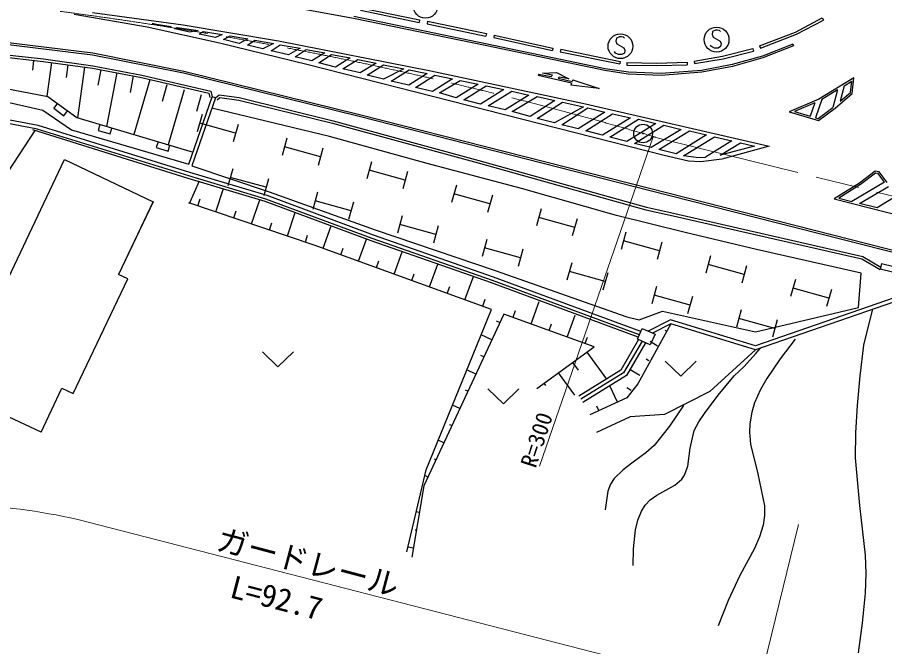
# Model space of a CAD drawing. Units: millimetres, scale not verified. Extents: x 40000 to 680000, y 20000 to 380000.
# Drawn here: x 313622 to 383336, y 264381 to 314985 of the extents above; entities that cross this region are included whole.
import ezdxf
from ezdxf.enums import TextEntityAlignment as Align

# ---------------------------------------------------------------- set-up
doc = ezdxf.new("R2010")
doc.units = ezdxf.units.MM
doc.header["$LTSCALE"] = 1000
doc.linetypes.add('CHAIN', pattern=[18.5, 12, -1.5, 3.5, -1.5])
for name, color, linetype, lineweight in [('M-BGD', 7, 'Continuous', 25), ('M-BGD-EXST', 7, 'Continuous', 25), ('M-BMK', 2, 'CHAIN', 13), ('M-BMK-SRVR', 3, 'Continuous', 25), ('M-STR-HTXT', 7, 'Continuous', 13), ('M-STR-STRC', 7, 'Continuous', 25)]:
    doc.layers.add(name, color=color, linetype=linetype, lineweight=lineweight)
doc.styles.add('ＭＳ ゴシック', font='')
doc.styles.get('ＭＳ ゴシック').set_extended_font_data('MS Gothic')

msp = doc.modelspace()

# ---------------------------------------------------------------- linework, layer by layer
at = {"layer": 'M-BGD'}
for p, q in [((340639, 314895), (331828, 316518)), ((324063, 314183), (318181, 315226)), ((319670, 315376), (326943, 314371)), ((325652, 314219), (324448, 314478)), ((324448, 314478), (325998, 314258)), ((351365, 312685), (340639, 314895)), ((351396, 312832), (340668, 315042)), ((329881, 312908), (324063, 314183)), ((325998, 314258), (325652, 314219)), ((326290, 314074), (326470, 314164)), ((327498, 313803), (326290, 314074)), ((326470, 314164), (328161, 313932)), ((326943, 314371), (334609, 313087)), ((328161, 313932), (327498, 313803)), ((328247, 313642), (328565, 313840)), ((328565, 313840), (330082, 313605)), ((319697, 312094), (311504, 313095)), ((329552, 313352), (328247, 313642)), ((330082, 313605), (329552, 313352)), ((330206, 313198), (330727, 313503)), ((331442, 312892), (330206, 313198)), ((330727, 313503), (332142, 313255)), ((332142, 313255), (331442, 312892)), ((332117, 312748), (332703, 313144)), ((332703, 313144), (334212, 312892)), ((334609, 313087), (346863, 310685)), ((319673, 311946), (311490, 312946)), ((336990, 311178), (329881, 312908)), ((333366, 312443), (332117, 312748)), ((334212, 312892), (333366, 312443)), ((334035, 312296), (334743, 312776)), ((334743, 312776), (336358, 312515)), ((336358, 312515), (335420, 311959)), ((335953, 311807), (336826, 312400)), ((336826, 312400), (338338, 312123)), ((360847, 310709), (351365, 312685)), ((360873, 310857), (351396, 312832)), ((375947, 312827), (373506, 311876)), ((376002, 312687), (373554, 311733)), ((375947, 312827), (376002, 312687)), ((311727, 311893), (315704, 311446)), ((311746, 312093), (315729, 311644)), ((315729, 311644), (319700, 311099)), ((326967, 310491), (319673, 311946)), ((326999, 310638), (319697, 312094)), ((335420, 311959), (334035, 312296)), ((337304, 311489), (335953, 311807)), ((338338, 312123), (337304, 311489)), ((337868, 311325), (338884, 312000)), ((338884, 312000), (340377, 311721)), ((340377, 311721), (339197, 310991)), ((373506, 311876), (371075, 311186)), ((373554, 311733), (371109, 311039)), ((314911, 311521), (314836, 310725)), ((315704, 311446), (319667, 310901)), ((316365, 311355), (315993, 308647)), ((317686, 311174), (317546, 310159)), ((319007, 310992), (318445, 306909)), ((319700, 311099), (323631, 310345)), ((365626, 303873), (336990, 311178)), ((339197, 310991), (337868, 311325)), ((339789, 310836), (341002, 311597)), ((341002, 311597), (342458, 311311)), ((342458, 311311), (341169, 310516)), ((341733, 310345), (343057, 311176)), ((343057, 311176), (344693, 310838)), ((371075, 311186), (368610, 310719)), ((371109, 311039), (368630, 310570)), ((319667, 310901), (323589, 310149)), ((320321, 310776), (320080, 309520)), ((321628, 310525), (320801, 306210)), ((322936, 310275), (322680, 308941)), ((323631, 310345), (329183, 309049)), ((341205, 306973), (326967, 310491)), ((341241, 307118), (326999, 310638)), ((341169, 310516), (339789, 310836)), ((343056, 310015), (341733, 310345)), ((344693, 310838), (343056, 310015)), ((343659, 309861), (345119, 310764)), ((346568, 310467), (345085, 309524)), ((345119, 310764), (346568, 310467)), ((345620, 309355), (347173, 310339)), ((346863, 310685), (359285, 308026)), ((347173, 310339), (348596, 310038)), ((355529, 310424), (355489, 310296)), ((358166, 309695), (355489, 310296)), ((355549, 310426), (356525, 310219)), ((355824, 310506), (356964, 310560)), ((356643, 310326), (355824, 310506)), ((356525, 310219), (356643, 310326)), ((356964, 310560), (357950, 310040)), ((362721, 310428), (360847, 310709)), ((362735, 310577), (360873, 310857)), ((365362, 310321), (362721, 310428)), ((365360, 310471), (362735, 310577)), ((368610, 310719), (365360, 310471)), ((368630, 310570), (365362, 310321)), ((324277, 309948), (322994, 305560)), ((323589, 310149), (329014, 308883)), ((325651, 309547), (325266, 308229)), ((345085, 309524), (343659, 309861)), ((348596, 310038), (346981, 309031)), ((347552, 308928), (349216, 309913)), ((350676, 309616), (348900, 308525)), ((349216, 309913), (350676, 309616)), ((357180, 310181), (357091, 310094)), ((357091, 310094), (358212, 309833)), ((357950, 310040), (357180, 310181)), ((358166, 309695), (358107, 309516)), ((358260, 309970), (358212, 309833)), ((358260, 309970), (360377, 309269)), ((380871, 310133), (378052, 308415)), ((380092, 309483), (380686, 309845)), ((380579, 308940), (380686, 309845)), ((380721, 308865), (380871, 310133)), ((311989, 309413), (316081, 308632)), ((327025, 309145), (325740, 304746)), ((329014, 308883), (329087, 308543)), ((329183, 309049), (329283, 308585)), ((346981, 309031), (345620, 309355)), ((348900, 308525), (347552, 308928)), ((349499, 308364), (351297, 309482)), ((352724, 309180), (350859, 308014)), ((351297, 309482), (352724, 309180)), ((351465, 307866), (353356, 309050)), ((353356, 309050), (354725, 308737)), ((360377, 309269), (358107, 309525)), ((379541, 309147), (378283, 308380)), ((379541, 309147), (379178, 307730)), ((379366, 307683), (380721, 308865)), ((380092, 309483), (379772, 308237)), ((379772, 308237), (380579, 308940)), ((311823, 308390), (315669, 307524)), ((316081, 308632), (318404, 306921)), ((327396, 303171), (329283, 308585)), ((329559, 308503), (327643, 303058)), ((328400, 308743), (328014, 307422)), ((329559, 308503), (329283, 308585)), ((329559, 308503), (329846, 308754)), ((329691, 308352), (329909, 308544)), ((329846, 308754), (331460, 308530)), ((329909, 308544), (331422, 308333)), ((331422, 308333), (338963, 306474)), ((331460, 308530), (339013, 306667)), ((350859, 308014), (349499, 308364)), ((354725, 308737), (352831, 307535)), ((353400, 307402), (355401, 308615)), ((356814, 308296), (354830, 307014)), ((355401, 308615), (356814, 308296)), ((355402, 306863), (357432, 308167)), ((357432, 308167), (359126, 307779)), ((378052, 308415), (375655, 307392)), ((378283, 308380), (377777, 306912)), ((315304, 306277), (308110, 307647)), ((315669, 307524), (317972, 305937)), ((316840, 308073), (316544, 307671)), ((316544, 307671), (317349, 307078)), ((317349, 307078), (317645, 307480)), ((338715, 305408), (329266, 307669)), ((352831, 307535), (351465, 307866)), ((359126, 307779), (356790, 306505)), ((357390, 306352), (359471, 307700)), ((359285, 308026), (374045, 304637)), ((359471, 307700), (360853, 307373)), ((377713, 308107), (376095, 307417)), ((377713, 308107), (377345, 307041)), ((377992, 306847), (379178, 307730)), ((378022, 306682), (379366, 307683)), ((315248, 305982), (308073, 307349)), ((318404, 306921), (327747, 304150)), ((328473, 307167), (328087, 305780)), ((364385, 301065), (341205, 306973)), ((364422, 301210), (341241, 307118)), ((354830, 307014), (353400, 307402)), ((356790, 306505), (355402, 306863)), ((360853, 307373), (358707, 306018)), ((359311, 305853), (361467, 307233)), ((362899, 306914), (360653, 305514)), ((361257, 305355), (363551, 306787)), ((361467, 307233), (362899, 306914)), ((363551, 306787), (364949, 306453)), ((375655, 307392), (378022, 306682)), ((376095, 307417), (377345, 307041)), ((377777, 306912), (377992, 306847)), ((327499, 302517), (315304, 306277)), ((320261, 306371), (320118, 305891)), ((321077, 305607), (321219, 306086)), ((331170, 305670), (328280, 306473)), ((331363, 306364), (330978, 304976)), ((338963, 306474), (350673, 303277)), ((339013, 306667), (350726, 303470)), ((358707, 306018), (357390, 306352)), ((364949, 306453), (362624, 305008)), ((363235, 304849), (365588, 306317)), ((365588, 306317), (366977, 305979)), ((311654, 300693), (315048, 305885)), ((327355, 302038), (314880, 305938)), ((327411, 302230), (315215, 305990)), ((317972, 305937), (327396, 303171)), ((320118, 305891), (321077, 305607)), ((346551, 303231), (338715, 305408)), ((360653, 305514), (359311, 305853)), ((362624, 305008), (361257, 305355)), ((366977, 305979), (364576, 304508)), ((365195, 304359), (367644, 305859)), ((369006, 305525), (366565, 304006)), ((367180, 303859), (369648, 305374)), ((367644, 305859), (369006, 305525)), ((369648, 305374), (371061, 305045)), ((324932, 304985), (324790, 304506)), ((325749, 304221), (325891, 304701)), ((335286, 305274), (334900, 303886)), ((364576, 304508), (363235, 304849)), ((371061, 305045), (368932, 303734)), ((370104, 303915), (371754, 304895)), ((371754, 304895), (372869, 304634)), ((324790, 304506), (325749, 304221)), ((337983, 303777), (335093, 304580)), ((338176, 304471), (337791, 303083)), ((366565, 304006), (365195, 304359)), ((372869, 304634), (370104, 303915)), ((374045, 304637), (370252, 303577)), ((312200, 292560), (317420, 303543)), ((317420, 303543), (324538, 300159)), ((342099, 303380), (341713, 301993)), ((350673, 303277), (364151, 299519)), ((350726, 303470), (364200, 299713)), ((367575, 303413), (365626, 303873)), ((368181, 303706), (367180, 303859)), ((368549, 303354), (367575, 303413)), ((368181, 303706), (368932, 303734)), ((370252, 303577), (368549, 303354)), ((327643, 303058), (333874, 300941)), ((330933, 302814), (330547, 301426)), ((344796, 301884), (341906, 302687)), ((344989, 302577), (344604, 301190)), ((354147, 301223), (346551, 303231)), ((382570, 302623), (381308, 301656)), ((382890, 302552), (382570, 302623)), ((333538, 300185), (327355, 302038)), ((333601, 300374), (327413, 302230)), ((333697, 300659), (327499, 302517)), ((333630, 301317), (330740, 302120)), ((333823, 302011), (333438, 300623)), ((382606, 302462), (381394, 301532)), ((382804, 302418), (382606, 302462)), ((383325, 301732), (382804, 302418)), ((383542, 301694), (382890, 302552)), ((327460, 300004), (328252, 301835)), ((329570, 299351), (330203, 301226)), ((348911, 301487), (348526, 300100)), ((361784, 299062), (354147, 301223)), ((402272, 291576), (364422, 301210)), ((381308, 301656), (379284, 300395)), ((381394, 301532), (379661, 300453)), ((383325, 301732), (380706, 300187)), ((381325, 300029), (383640, 301395)), ((342242, 297482), (333697, 300659)), ((333874, 300941), (342378, 297886)), ((337746, 300921), (337360, 299533)), ((351609, 299990), (348719, 300794)), ((351802, 300684), (351416, 299297)), ((402235, 291430), (364385, 301065)), ((384408, 300674), (382734, 299670)), ((324538, 300159), (321754, 294302)), ((324543, 300170), (321757, 294300)), ((337492, 296676), (327409, 300081)), ((328129, 299838), (328316, 300390)), ((332450, 298378), (333106, 300319)), ((342073, 297012), (333538, 300185)), ((342141, 297200), (333601, 300374)), ((340443, 299424), (337553, 300227)), ((340636, 300117), (340250, 298730)), ((379284, 300395), (402858, 294384)), ((379661, 300453), (380706, 300187)), ((382734, 299670), (381325, 300029)), ((331010, 298865), (331203, 299437)), ((335331, 297406), (335965, 299282)), ((355724, 299594), (355339, 298207)), ((364151, 299519), (366087, 299086)), ((364200, 299713), (366131, 299281)), ((366087, 299086), (381514, 295565)), ((366131, 299281), (381588, 295753)), ((333891, 297892), (334085, 298468)), ((344558, 299027), (344173, 297640)), ((358422, 298097), (355532, 298900)), ((358615, 298791), (358229, 297403)), ((367303, 297678), (361784, 299062)), ((338204, 296417), (338856, 298208)), ((342378, 297886), (352029, 294639)), ((347256, 297530), (344366, 298334)), ((347449, 298224), (347063, 296837)), ((362537, 297701), (362152, 296313)), ((336772, 296919), (336957, 297469)), ((341053, 295380), (341698, 297151)), ((351738, 293626), (342073, 297012)), ((351806, 293815), (342141, 297200)), ((351907, 294097), (342242, 297482)), ((351371, 297134), (350986, 295747)), ((365235, 296204), (362345, 297007)), ((373045, 296315), (367303, 297678)), ((351738, 291491), (337492, 296676)), ((339629, 295898), (339823, 296433)), ((354069, 295637), (351179, 296440)), ((354262, 296331), (353876, 294943)), ((365428, 296897), (365042, 295510)), ((381450, 294416), (373045, 296315)), ((343903, 294343), (344557, 296142)), ((369350, 295807), (368965, 294420)), ((381588, 295753), (383017, 294910)), ((342478, 294861), (342673, 295396)), ((346752, 293305), (347419, 295139)), ((358184, 295241), (357799, 293853)), ((372048, 294311), (369157, 295114)), ((372241, 295004), (371855, 293617)), ((381514, 295565), (382969, 294706)), ((383085, 295195), (382969, 294706)), ((383081, 295196), (396343, 291938)), ((322494, 293949), (321757, 294300)), ((345327, 293824), (345526, 294369)), ((352029, 294639), (362619, 290900)), ((360882, 293744), (357991, 294547)), ((361075, 294438), (360689, 293050)), ((381223, 291649), (381450, 294416)), ((382973, 294759), (395209, 291753)), ((318108, 284739), (322494, 293949)), ((318108, 284739), (322494, 293949)), ((349601, 292268), (350281, 294137)), ((363537, 289266), (351738, 293626)), ((363619, 289449), (351806, 293815)), ((363742, 289724), (351907, 294097)), ((376163, 293914), (375778, 292527)), ((348177, 292787), (348379, 293342)), ((364997, 293348), (364612, 291960)), ((378861, 292417), (375970, 293221)), ((379054, 293111), (378668, 291724)), ((351026, 291750), (351232, 292316)), ((354912, 290335), (355573, 292149)), ((367695, 291851), (364804, 292654)), ((367888, 292544), (367502, 291157)), ((384107, 292424), (372948, 288577)), ((384129, 292114), (372953, 288262)), ((346475, 278587), (351738, 291491)), ((353463, 290863), (353664, 291415)), ((371810, 291454), (371424, 290067)), ((372954, 289700), (381223, 291649)), ((352738, 291127), (346300, 277327)), ((359986, 288489), (352738, 291127)), ((357812, 289280), (358452, 291039)), ((362619, 290900), (363600, 290654)), ((363600, 290654), (365489, 291366)), ((365489, 291366), (372954, 289700)), ((374508, 289957), (371617, 290761)), ((352416, 290437), (352137, 290567)), ((356362, 289808), (356557, 290344)), ((366143, 290337), (363505, 285521)), ((366114, 290659), (364321, 289749)), ((366143, 290337), (364674, 289592)), ((372948, 288577), (366114, 290659)), ((372953, 288262), (366143, 290337)), ((374700, 290651), (374315, 289264)), ((351772, 289057), (350910, 289459)), ((363466, 289107), (363848, 289961)), ((363848, 289961), (364881, 289499)), ((364881, 289499), (364500, 288646)), ((365788, 289742), (365703, 289793)), ((359261, 288752), (359450, 289272)), ((363558, 289067), (362135, 286615)), ((363833, 288943), (362356, 286399)), ((364109, 288820), (362578, 286183)), ((364500, 288646), (363466, 289107)), ((365080, 288554), (364475, 288915)), ((333316, 288081), (334566, 286881)), ((334566, 286881), (335816, 288081)), ((355371, 285140), (359986, 288489)), ((359409, 288070), (360981, 285904)), ((372953, 288262), (369295, 284902)), ((351128, 287677), (350890, 287788)), ((358255, 287233), (358708, 286609)), ((364371, 287366), (364165, 287489)), ((365698, 287338), (366948, 286138)), ((366948, 286138), (368198, 287338)), ((350485, 286297), (349758, 286636)), ((362135, 286615), (358760, 284536)), ((363663, 286177), (362893, 286636)), ((357102, 286396), (358405, 284599)), ((362356, 286399), (358917, 284280)), ((362578, 286183), (359074, 284025)), ((315538, 281626), (317196, 285173)), ((317196, 285173), (318108, 284739)), ((355948, 285559), (356078, 285379)), ((361857, 284053), (361253, 285367)), ((363505, 285521), (362600, 284395)), ((362954, 284989), (362601, 285199)), ((315538, 281626), (308742, 284804)), ((349841, 284917), (349643, 285009)), ((351438, 285110), (352688, 283910)), ((352688, 283910), (353938, 285110)), ((369295, 284902), (365650, 283053)), ((349197, 283537), (348607, 283813)), ((362600, 284395), (359627, 283029)), ((360370, 283370), (360214, 283710)), ((365650, 283053), (362893, 282866)), ((362893, 282866), (360170, 281607)), ((348553, 282157), (348397, 282230)), ((347910, 280777), (347455, 280989)), ((347266, 279397), (347150, 279451)), ((344929, 272005), (346475, 278587)), ((346622, 278017), (346369, 278135)), ((346300, 277327), (345344, 271589)), ((346181, 276610), (346132, 276618)), ((345941, 275175), (345684, 275218)), ((345702, 273741), (345597, 273758)), ((345463, 272306), (345017, 272381))]:
    msp.add_line(p, q, dxfattribs=at)
for points in [[(381227, 263893), (381561, 266283), (381793, 268673), (381842, 270266), (381785, 271744), (381336, 275723), (381004, 279572), (381028, 281570), (381165, 283768), (381362, 286158), (381670, 288613), (382382, 291541)], [(376132, 289095), (374943, 287532), (373869, 285954), (373367, 285064), (372887, 283981), (372657, 283246), (372491, 282312), (372464, 281623), (372560, 280654), (373154, 278277), (373687, 275705), (373689, 274932), (373567, 274138), (373278, 273205), (372873, 272285), (371704, 270101), (370751, 268085), (369950, 266066)], [(363112, 270897), (363156, 272261), (363315, 273773), (363505, 274565), (363797, 275282), (364098, 275760), (364480, 276179), (365018, 276574), (365748, 276970), (366465, 277371), (367044, 277863), (367251, 278174), (367507, 278890), (367707, 280332), (368021, 281766), (368396, 282466), (368863, 283119), (369964, 284617), (371241, 286161), (372052, 286921), (372993, 287959), (373346, 288383)], [(367161, 283772), (366029, 282123), (364806, 280566), (364148, 279963), (363135, 279215), (362307, 278594), (361606, 277906), (361290, 277435), (361073, 276889), (360863, 275395)]]:
    msp.add_lwpolyline(points, dxfattribs=at)
at = {"layer": 'M-BGD-EXST'}
for p, q in [((369504, 313836), (369464, 313596)), ((369744, 313956), (369504, 313836)), ((369904, 313956), (369744, 313956)), ((370064, 313916), (369904, 313956)), ((370144, 313836), (370064, 313916)), ((361781, 313306), (361741, 313066)), ((361741, 313066), (361821, 312866)), ((362021, 313426), (361781, 313306)), ((362181, 313426), (362021, 313426)), ((362341, 313386), (362181, 313426)), ((362421, 313306), (362341, 313386)), ((369464, 313596), (369544, 313396)), ((369544, 313396), (370104, 313076)), ((370104, 313076), (370184, 312876)), ((361821, 312866), (362381, 312546)), ((362381, 312546), (362461, 312346)), ((362461, 312346), (362421, 312106)), ((369424, 312636), (369344, 312756)), ((369664, 312516), (369424, 312636)), ((369944, 312516), (369664, 312516)), ((370144, 312636), (369944, 312516)), ((370184, 312876), (370144, 312636)), ((361701, 312106), (361621, 312226)), ((361941, 311986), (361701, 312106)), ((362221, 311986), (361941, 311986)), ((362421, 312106), (362221, 311986))]:
    msp.add_line(p, q, dxfattribs=at)
for centre in [(346429, 315922), (369824, 313196), (362101, 312666)]:
    msp.add_circle(centre, 1000, dxfattribs=at)
at = {"layer": 'M-BMK'}
msp.add_line((364723, 305384), (396008, 297637), dxfattribs=at)
msp.add_arc((276196, 3758), 314375, 73.60253, 83.25674, dxfattribs=at)
at = {"layer": 'M-BMK-SRVR'}
for radius in [750, 30]:
    msp.add_circle((363919, 305646), radius, dxfattribs=at)
at = {"layer": 'M-STR-HTXT'}
for p, q in [((364723, 305384), (355590, 278893)), ((371948, 260851), (318476, 274616)), ((376420, 274197), (372677, 259016))]:
    msp.add_line(p, q, dxfattribs=at)
msp.add_arc((307189, 223716), 52137, 77.49683, 98.181, dxfattribs=at)
at = {"layer": 'M-STR-STRC'}
for p, q in [((341198, 315563), (345918, 314582)), ((341239, 315759), (345958, 314778)), ((345958, 314778), (345918, 314582)), ((346599, 314672), (346558, 314476)), ((346558, 314476), (351284, 313479)), ((346599, 314672), (351325, 313675)), ((376167, 313803), (378317, 314943)), ((376250, 313620), (378411, 314766)), ((378317, 314943), (378411, 314766)), ((373283, 312701), (376167, 313803)), ((351325, 313675), (351284, 313479)), ((351956, 313554), (351913, 313359)), ((351913, 313359), (356626, 312325)), ((351956, 313554), (356669, 312520)), ((373355, 312515), (376250, 313620)), ((356669, 312520), (356626, 312325)), ((357300, 312417), (357260, 312221)), ((357300, 312417), (362083, 311447)), ((370312, 311851), (372751, 312471)), ((372751, 312471), (372800, 312277)), ((373283, 312701), (373355, 312515)), ((357260, 312221), (362043, 311251)), ((368022, 311467), (370312, 311851)), ((368055, 311270), (370353, 311655)), ((370353, 311655), (372800, 312277)), ((362083, 311447), (362043, 311251)), ((362603, 311349), (362600, 311149)), ((362600, 311149), (365029, 311113)), ((362603, 311349), (365028, 311313)), ((365028, 311313), (367469, 311368)), ((365029, 311113), (367473, 311168)), ((367469, 311368), (367473, 311168)), ((368022, 311467), (368055, 311270))]:
    msp.add_line(p, q, dxfattribs=at)

# ---------------------------------------------------------------- texts
at = {"layer": 'M-STR-HTXT', "style": 'ＭＳ ゴシック'}
for s, height, rotation, p in [('R=300', 1320, 71.9, (355663, 278549)), ('ガードレール', 1833, 345.2, (329368, 271672)), ('L=92.7', 1833, 345.5, (330468, 267829))]:
    msp.add_text(s, height=height, rotation=rotation, dxfattribs=at).set_placement(p, align=Align.BOTTOM_LEFT)

doc.saveas('drawing.dxf')
